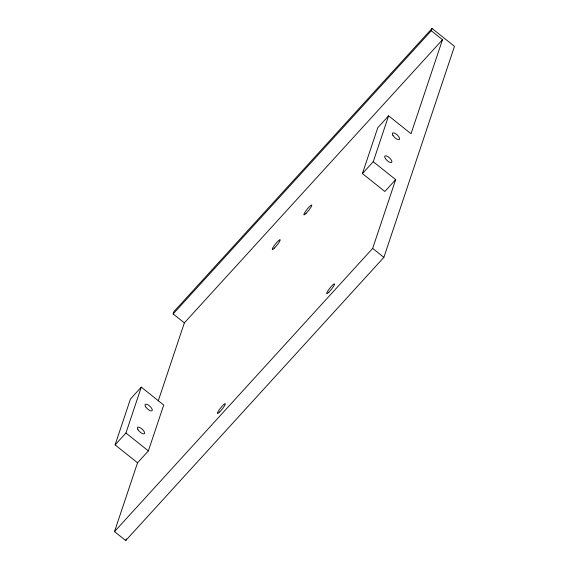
<?xml version="1.0" encoding="UTF-8"?>
<svg xmlns="http://www.w3.org/2000/svg" width="569" height="569" viewBox="0 0 569 569"><rect width="100%" height="100%" fill="white"/><g stroke="black" fill="none" stroke-linecap="round" stroke-linejoin="round"><path stroke-width="0.85" d="M137.542 462.789L115.102 444.894L130.45 399.025L141.283 387.14L163.723 405.036L148.374 450.911L137.542 462.789L114.518 531.602L125.735 540.55L383.876 257.366L454.482 46.345L432.049 28.45L173.901 311.634L173.14 313.932L184.356 322.879L158.225 400.967M115.102 444.894L125.934 433.016L141.283 387.14M125.735 540.55L126.297 538.871M388.599 115.834L373.25 161.71L395.683 179.605L384.85 191.49L362.417 173.595L377.766 127.719L388.599 115.834L411.031 133.729L442.497 39.695L431.281 30.74L432.049 28.45M114.518 531.602L372.659 248.418L395.683 179.605M173.14 313.932L431.281 30.74M184.356 322.879L442.497 39.695M362.417 173.595L373.25 161.71M372.659 248.418L383.876 257.366M125.934 433.016L148.374 450.911M306.051 213.389A6.245 0.967 -51.4 0 0 311.812 205.153A6.245 0.967 -51.4 0 0 305.688 211.17A6.245 0.967 -51.4 0 0 306.051 213.389M274.457 248.048A6.245 0.967 -51.4 0 0 280.218 239.812A6.245 0.967 -51.4 0 0 274.094 245.829A6.245 0.967 -51.4 0 0 274.457 248.048M219.584 412.041A6.245 0.967 -51.4 0 0 225.345 403.805A6.245 0.967 -51.4 0 0 219.221 409.829A6.245 0.967 -51.4 0 0 219.584 412.041M328.797 292.231A6.245 0.967 -51.4 0 0 334.565 283.995A6.245 0.967 -51.4 0 0 328.441 290.019A6.245 0.967 -51.4 0 0 328.797 292.231M393.008 135.529A4.652 1.792 42.4 0 0 399.289 139.49A4.652 1.792 42.4 0 0 395.64 133.736A4.652 1.792 42.4 0 0 393.008 135.529M385.334 158.459A4.652 1.792 42.4 0 0 391.614 162.428A4.652 1.792 42.4 0 0 387.966 156.674A4.652 1.792 42.4 0 0 385.334 158.459M145.692 406.828A4.652 1.792 42.4 0 0 151.973 410.797A4.652 1.792 42.4 0 0 148.331 405.043A4.652 1.792 42.4 0 0 145.692 406.828M138.018 429.766A4.652 1.792 42.4 0 0 144.298 433.734A4.652 1.792 42.4 0 0 140.657 427.98A4.652 1.792 42.4 0 0 138.018 429.766"/></g></svg>
